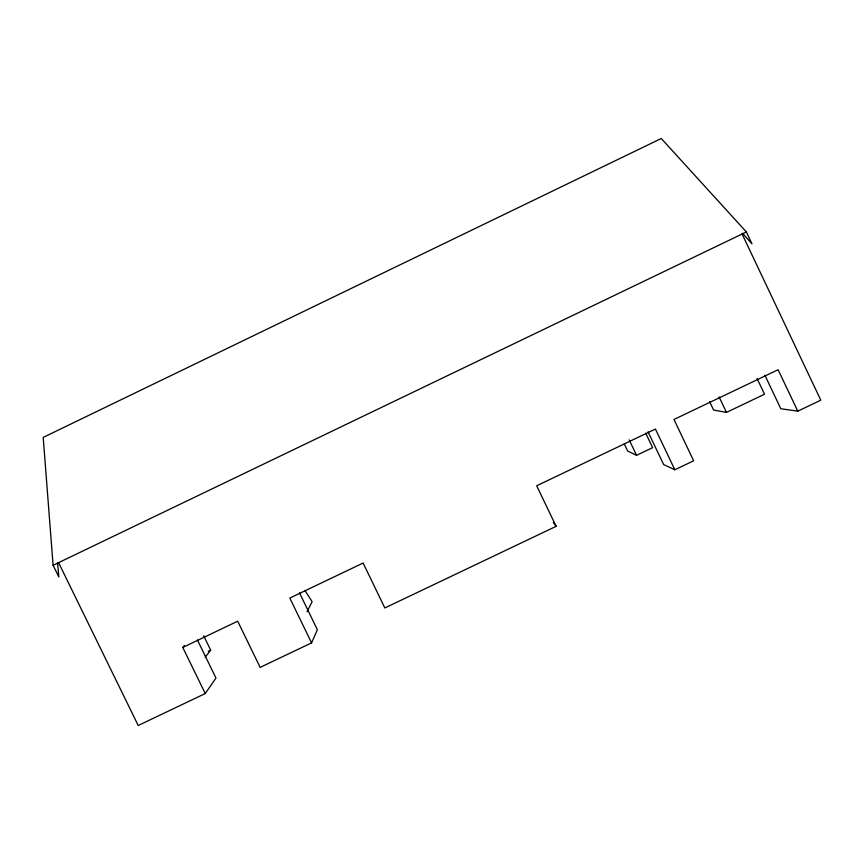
<?xml version="1.0" encoding="UTF-8"?>
<svg xmlns="http://www.w3.org/2000/svg" width="864" height="864" viewBox="0 0 864 864"><rect width="100%" height="100%" fill="white"/><g stroke="black" fill="none" stroke-linecap="round" stroke-linejoin="round"><path stroke-width="1.3" d="M58.493 562.496L138.218 725.501L205.254 693.544L182.779 647.449L237.697 621.205L260.15 667.386L311.569 642.881L317.358 629.705L299.506 592.888M307.001 611.744L312.131 601.722L305.014 590.555M205.254 693.544L215.968 678.056L197.435 640.019M205.124 657.331L210.686 650.16L203.699 635.818M182.779 647.449L184.464 645.538M57.542 562.669L58.838 576.893L53.093 565.304L746.388 231.962L751.961 243.842L742.565 233.291M208.246 651.326L210.686 650.16M624.262 443.88L627.696 451.062L636.552 455.306L652.622 447.638L645.732 433.21M709.603 401.652L713.599 410.044L726.462 412.398L764.532 394.222L757.091 378.551M742.003 233.798L820.8 400.194L797.764 411.167L778.118 369.727L673.974 419.472L693.652 460.782L674.838 469.757L655.43 429.052L536.684 485.773L556.135 526.327L384.836 607.964L363.118 563.036L289.818 598.05L311.569 642.881M797.764 411.167L780.797 408.737L764.899 375.224M674.838 469.757L663.671 464.584L648.054 431.86M746.388 231.962L661.252 138.499L43.2 437.4L53.093 565.304M553.338 522.428L556.135 526.327M629.197 439.873L636.552 455.306M719.107 396.943L726.462 412.398"/></g></svg>
